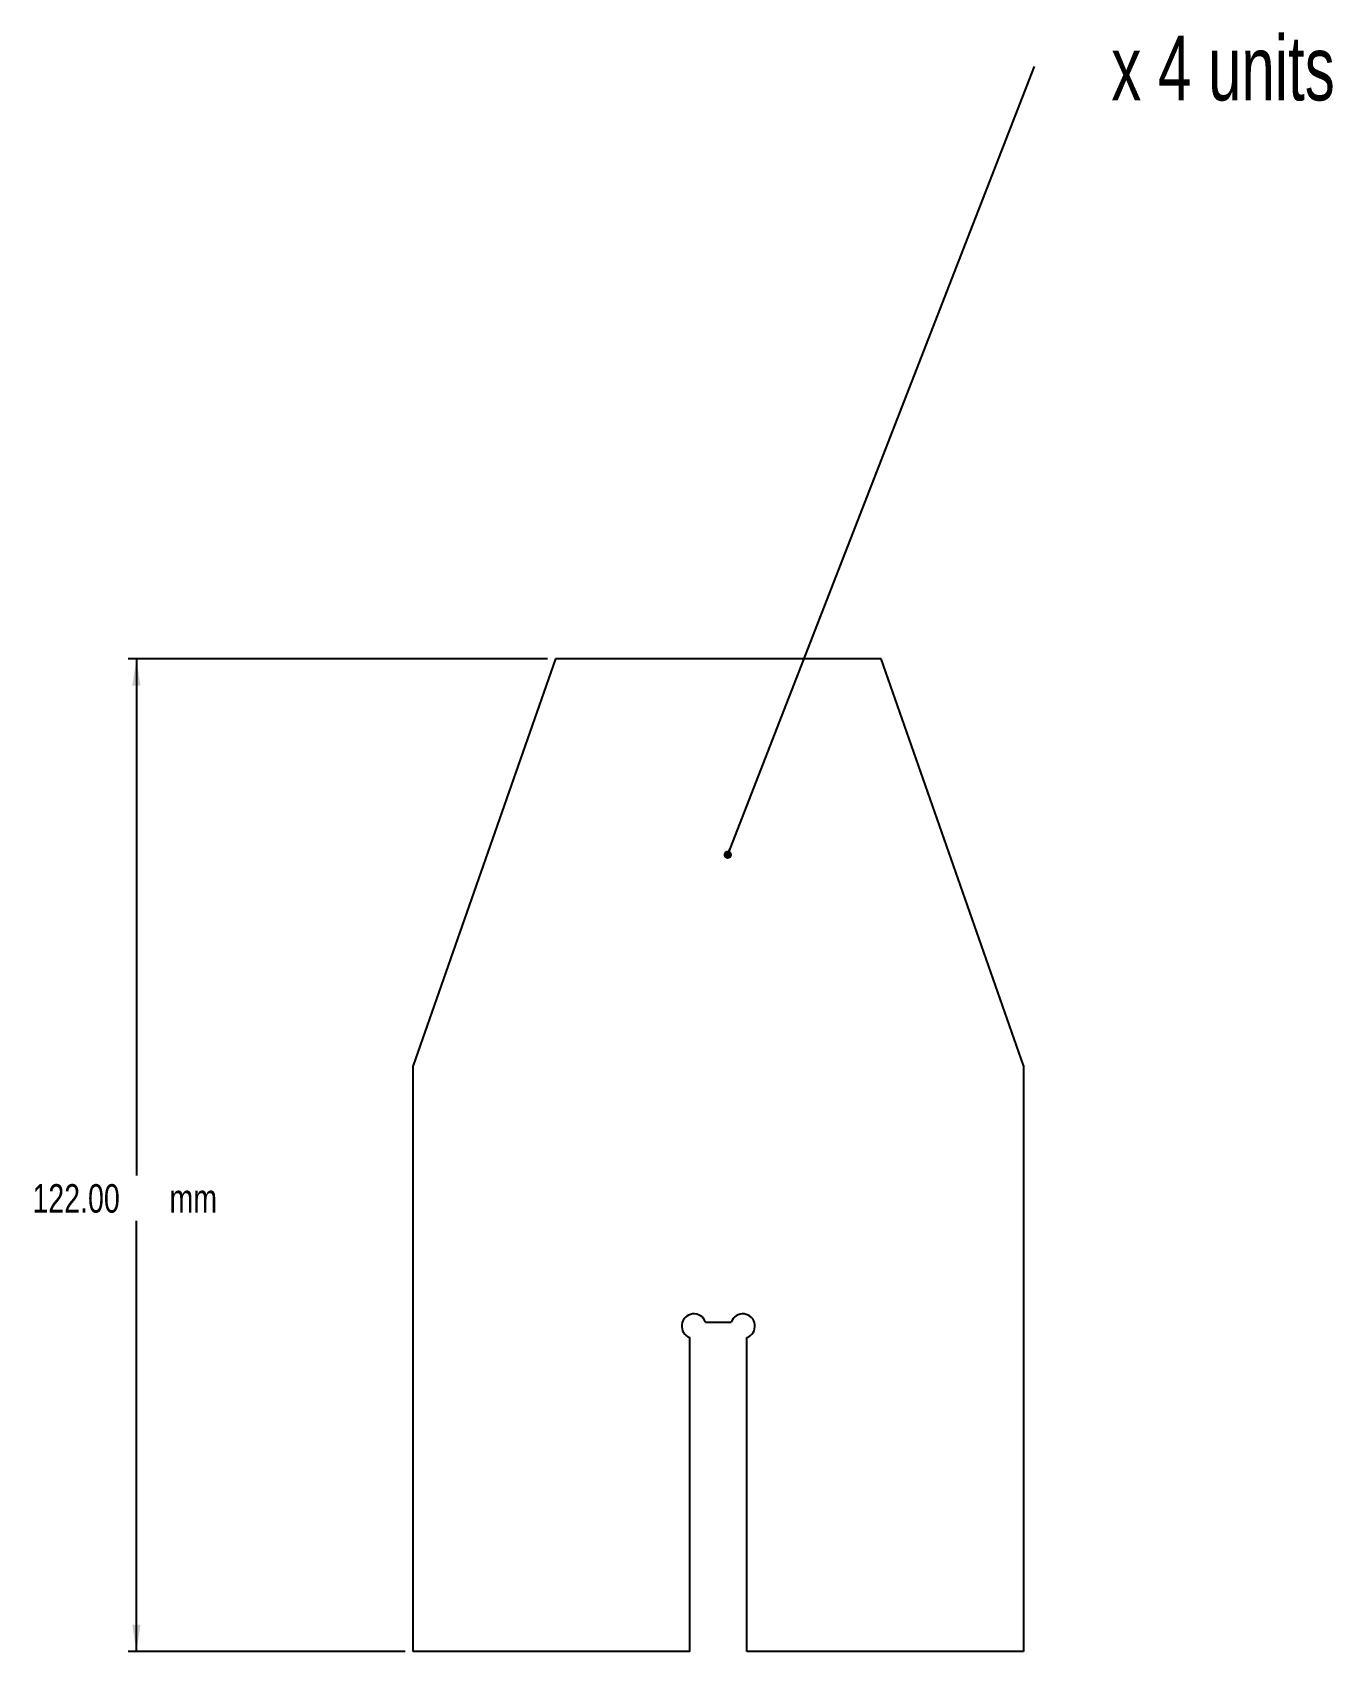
# Model space of a CAD drawing. Header units: millimetres. Extents: x 179 to 339, y 188 to 386.
import ezdxf

# ---------------------------------------------------------------- set-up
doc = ezdxf.new("R2010")
doc.units = ezdxf.units.MM
doc.layers.add('DEFAULT', color=7, linetype='Continuous')
doc.styles.add('SLDTEXTSTYLE0', font='TXT', dxfattribs={"width": 0.75})
doc.styles.add('SLDTEXTSTYLE1', font='TXT', dxfattribs={"width": 0.694444})
doc.dimstyles.new('SLDDIMSTYLE0', dxfattribs={"dimtxt": 3.5, "dimasz": 3.302, "dimexe": 0, "dimexo": 0.0625, "dimgap": 0.875, "dimtad": 0, "dimtih": 1, "dimtoh": 1, "dimrnd": 1e-09, "dimzin": 4, "dimdsep": 46, "dimtxsty": 'SLDTEXTSTYLE0', "dimsah": 1, "dimcen": 0.09, "dimadec": 0, "dimazin": 1, "dimtfac": 1, "dimtofl": 0, "dimtmove": 0, "dimatfit": 3, "dimfxl": 1, "dimfrac": 2, "dimtolj": 1, "dimtzin": 12, "dimarcsym": 0})
doc.dimstyles.new('SLDDIMSTYLE1', dxfattribs={"dimtxt": 0.18, "dimasz": 1.016, "dimexe": 0, "dimexo": 0.0625, "dimgap": 0, "dimtad": 0, "dimtih": 1, "dimtoh": 1, "dimdec": 0, "dimrnd": 1e-09, "dimzin": 0, "dimdsep": 46, "dimtxsty": 'Standard', "dimblk1": 'DOT', "dimblk2": 'DOT', "dimsah": 1, "dimcen": 0.09, "dimadec": 0, "dimazin": 0, "dimtfac": 1.016, "dimtdec": 0, "dimtofl": 0, "dimtmove": 0, "dimatfit": 3, "dimldrblk": 'DOT', "dimfxl": 1, "dimfrac": 2, "dimtolj": 1, "dimtzin": 0, "dimarcsym": 0})

# ---------------------------------------------------------------- blocks, each defined once
blk = doc.blocks.new('_D')
at = {"layer": 'DEFAULT'}
for p, q in [((242.35, 309.53), (190.85, 309.53)), ((191.85, 309.53), (191.85, 246.02)), ((191.85, 187.53), (191.85, 240.46)), ((224.85, 187.53), (190.85, 187.53))]:
    blk.add_line(p, q, dxfattribs=at)
for points in [[(191.85, 309.53), (191.34, 306.23), (192.35, 306.23)], [(191.85, 187.53), (192.35, 190.84), (191.34, 190.84)]]:
    blk.add_solid(points, dxfattribs=at)
at = {"layer": 'DEFAULT', "char_height": 3.5, "attachment_point": 1, "style": 'SLDTEXTSTYLE0'}
for s, insert in [('122.00', (179.07, 244.97)), ('mm', (195.91, 244.97))]:
    blk.add_mtext(s, dxfattribs=dict(at, insert=insert))
blk = doc.blocks.new('SW_NOTE_0')
at = {"layer": 'DEFAULT', "color": 0, "insert": (23.15, 3.78), "char_height": 7.938, "attachment_point": 2, "style": 'SLDTEXTSTYLE1'}
blk.add_mtext('x 4 units', dxfattribs=at)
blk = doc.blocks.new('_Dot')
at = {"color": 0, "linetype": 'ByBlock', "lineweight": -2}
blk.add_line((-0.5, 0), (-1, 0), dxfattribs=at)
at = {"color": 0, "linetype": 'ByBlock', "const_width": 0.5}
blk.add_lwpolyline([(-0.25, 0, 1), (0.25, 0, 1)], format="xyb", close=True, dxfattribs=at)

msp = doc.modelspace()

# ---------------------------------------------------------------- linework, layer by layer
at = {"color": 7, "linetype": 'Continuous', "lineweight": 25}
for p, q in [((243.346, 309.533), (225.846, 259.533)), ((283.346, 309.533), (243.346, 309.533)), ((300.846, 259.533), (283.346, 309.533)), ((225.846, 187.533), (225.846, 259.533)), ((300.846, 259.533), (300.846, 187.533)), ((261.76, 228.033), (264.931, 228.033)), ((259.846, 187.533), (259.846, 226.119)), ((266.846, 187.533), (266.846, 226.119)), ((259.846, 187.533), (225.846, 187.533)), ((300.846, 187.533), (266.846, 187.533))]:
    msp.add_line(p, q, dxfattribs=at)
for centre, start, end in [((260.346, 227.533), 19.47122, 250.52878), ((266.346, 227.533), 289.47122, 160.52878)]:
    msp.add_arc(centre, 1.5, start, end, dxfattribs=at)

# ---------------------------------------------------------------- block references
at = {"layer": 'DEFAULT'}
msp.add_blockref('SW_NOTE_0', (302.204, 382.291), dxfattribs=at)

# ---------------------------------------------------------------- dimensions: what is measured, and where the dimension line sits
dim = msp.add_linear_dim(base=(191.845, 187.533), p1=(243.346, 309.533), p2=(225.846, 187.533), angle=90, text='<>  mm', dimstyle='SLDDIMSTYLE0', dxfattribs=at)
dim.commit()
dim.dimension.update_dxf_attribs({"geometry": '_D', "text_midpoint": (191.845, 243.24), "dimtype": 160})

# ---------------------------------------------------------------- leaders
msp.add_leader([(264.505, 285.45), (302.204, 382.291)], dimstyle='SLDDIMSTYLE1', dxfattribs=at)

doc.saveas('drawing.dxf')
